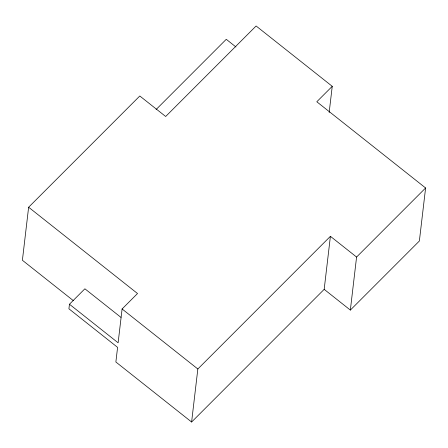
<?xml version="1.0" encoding="UTF-8"?>
<svg xmlns="http://www.w3.org/2000/svg" width="448" height="448" viewBox="0 0 448 448"><rect width="100%" height="100%" fill="white"/><g stroke="black" fill="none" stroke-linecap="round" stroke-linejoin="round"><path stroke-width="0.67" d="M329.168 112.482L332.242 86.313L256.11 25.984L165.676 116.491L139.793 95.984L28.627 207.234L22.4 260.266L73.321 300.619M120.977 317.391L84.885 288.792L69.457 304.231L68.919 308.806L117.589 347.368L115.87 362.001L191.61 422.016L324.178 289.341L330.406 236.314L356.58 257.051L350.347 310.083L324.178 289.341M28.627 207.234L137.525 293.53L122.097 308.969L118.121 342.798L69.457 304.231M191.61 422.016L197.837 368.99L330.406 236.314M332.242 86.313L316.803 101.763L425.6 187.975L419.373 241.007L350.347 310.083M156.083 109.536L226.257 39.306L235.962 46.995M356.58 257.051L425.6 187.975M122.097 308.969L197.837 368.99"/></g></svg>
